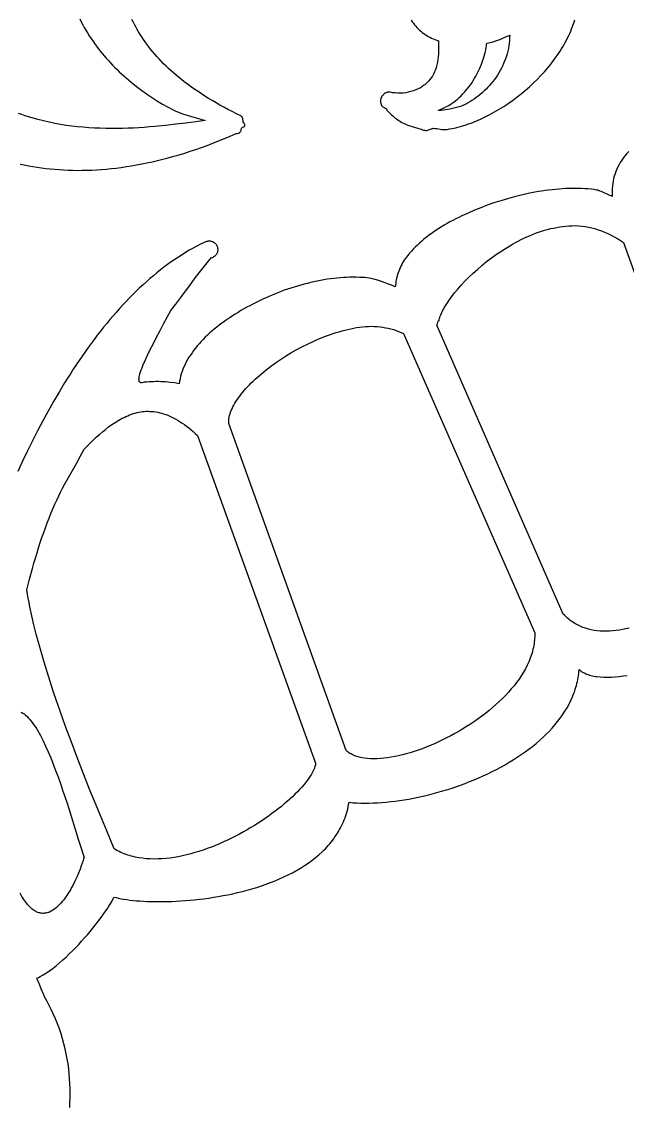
# Model space of a CAD drawing. Extents: x 0 to 113, y 52 to 137.
# Drawn here: x 45.32 to 55.49, y 72.79 to 90.98 of the extents above; entities that cross this region are included whole.
import ezdxf

# ---------------------------------------------------------------- set-up
doc = ezdxf.new("R2010")
doc.units = 0
doc.header["$MEASUREMENT"] = 0

msp = doc.modelspace()

# ---------------------------------------------------------------- linework, layer by layer
for points in [[(46.298, 91.025), (46.322, 90.977), (46.347, 90.929), (46.372, 90.882), (46.399, 90.835), (46.426, 90.79), (46.455, 90.744), (46.484, 90.7), (46.514, 90.656), (46.544, 90.612), (46.576, 90.569), (46.608, 90.527), (46.641, 90.486), (46.674, 90.445), (46.708, 90.404), (46.742, 90.365), (46.778, 90.325), (46.813, 90.287), (46.849, 90.249), (46.886, 90.211), (46.923, 90.175), (46.961, 90.139), (47.037, 90.068), (47.115, 90), (47.194, 89.935), (47.275, 89.872), (47.356, 89.812), (47.437, 89.754), (47.52, 89.698), (47.602, 89.646), (47.685, 89.596), (47.768, 89.548), (47.813, 89.524), (47.856, 89.502), (47.899, 89.482), (47.941, 89.464), (47.981, 89.448), (48.021, 89.433), (48.061, 89.419), (48.1, 89.407), (48.176, 89.384), (48.252, 89.363), (48.328, 89.342), (48.405, 89.32), (48.244, 89.298), (48.078, 89.276), (47.908, 89.255), (47.735, 89.236), (47.559, 89.218), (47.469, 89.211), (47.379, 89.204), (47.288, 89.198), (47.197, 89.193), (47.105, 89.189), (47.013, 89.186), (46.92, 89.184), (46.826, 89.184), (46.733, 89.185), (46.639, 89.188), (46.544, 89.192), (46.449, 89.197), (46.354, 89.205), (46.259, 89.214), (46.164, 89.225), (46.069, 89.238), (45.973, 89.254), (45.878, 89.271), (45.782, 89.291), (45.686, 89.312), (45.591, 89.337), (45.496, 89.364), (45.439, 89.381), (45.383, 89.399), (45.327, 89.418), (45.271, 89.437)], [(45.296, 88.588), (45.366, 88.573), (45.437, 88.559), (45.508, 88.547), (45.581, 88.535), (45.654, 88.524), (45.727, 88.515), (45.801, 88.507), (45.876, 88.5), (45.952, 88.494), (46.028, 88.489), (46.105, 88.486), (46.182, 88.483), (46.26, 88.482), (46.339, 88.483), (46.419, 88.484), (46.499, 88.487), (46.58, 88.491), (46.662, 88.496), (46.744, 88.503), (46.827, 88.511), (46.91, 88.521), (46.995, 88.531), (47.08, 88.544), (47.165, 88.557), (47.251, 88.572), (47.338, 88.589), (47.426, 88.606), (47.514, 88.626), (47.603, 88.647), (47.693, 88.669), (47.783, 88.693), (47.875, 88.718), (47.966, 88.745), (48.059, 88.773), (48.152, 88.803), (48.245, 88.834), (48.34, 88.867), (48.435, 88.902), (48.531, 88.938), (48.627, 88.976), (48.725, 89.016), (48.822, 89.057), (48.921, 89.1), (48.925, 89.1), (48.93, 89.1), (48.934, 89.099), (48.938, 89.1), (48.96, 89.109), (48.982, 89.117), (48.987, 89.12), (48.991, 89.124), (48.998, 89.132), (49.002, 89.142), (49.005, 89.152), (49.01, 89.175), (49.013, 89.186), (49.017, 89.197), (49.024, 89.202), (49.031, 89.206), (49.047, 89.212), (49.054, 89.215), (49.061, 89.219), (49.066, 89.224), (49.07, 89.232), (49.071, 89.239), (49.07, 89.245), (49.067, 89.252), (49.064, 89.258), (49.057, 89.271), (49.054, 89.277), (49.052, 89.284), (49.051, 89.285), (49.05, 89.285), (49.048, 89.284), (49.045, 89.284), (49.043, 89.284), (49.039, 89.317), (49.037, 89.333), (49.034, 89.349), (49.029, 89.364), (49.026, 89.371), (49.022, 89.378), (49.018, 89.384), (49.012, 89.389), (49.007, 89.394), (49, 89.399), (48.927, 89.434), (48.855, 89.47), (48.785, 89.506), (48.717, 89.543), (48.651, 89.579), (48.586, 89.616), (48.522, 89.653), (48.461, 89.69), (48.4, 89.728), (48.341, 89.766), (48.284, 89.804), (48.228, 89.842), (48.174, 89.88), (48.121, 89.919), (48.069, 89.957), (48.019, 89.996), (47.97, 90.036), (47.923, 90.075), (47.877, 90.114), (47.832, 90.154), (47.788, 90.194), (47.746, 90.234), (47.706, 90.274), (47.666, 90.314), (47.628, 90.355), (47.591, 90.395), (47.555, 90.436), (47.52, 90.477), (47.487, 90.518), (47.455, 90.559), (47.424, 90.6), (47.394, 90.641), (47.365, 90.683), (47.337, 90.724), (47.311, 90.766), (47.285, 90.807), (47.26, 90.849), (47.237, 90.891), (47.215, 90.933), (47.193, 90.975), (47.173, 91.017)], [(51.864, 91.007), (51.881, 90.98), (51.899, 90.954), (51.918, 90.929), (51.938, 90.904), (51.958, 90.881), (51.98, 90.859), (52.002, 90.838), (52.025, 90.818), (52.049, 90.799), (52.073, 90.781), (52.098, 90.764), (52.124, 90.748), (52.15, 90.733), (52.177, 90.718), (52.204, 90.705), (52.233, 90.692), (52.261, 90.679), (52.32, 90.656), (52.323, 90.6), (52.323, 90.545), (52.323, 90.492), (52.32, 90.441), (52.316, 90.391), (52.309, 90.344), (52.302, 90.298), (52.292, 90.254), (52.281, 90.212), (52.268, 90.172), (52.253, 90.135), (52.237, 90.099), (52.218, 90.066), (52.199, 90.035), (52.177, 90.006), (52.154, 89.979), (52.138, 89.963), (52.122, 89.948), (52.106, 89.934), (52.089, 89.92), (52.071, 89.906), (52.053, 89.894), (52.035, 89.882), (52.017, 89.871), (51.978, 89.85), (51.939, 89.832), (51.898, 89.817), (51.857, 89.804), (51.814, 89.794), (51.771, 89.787), (51.728, 89.781), (51.684, 89.779), (51.639, 89.779), (51.595, 89.782), (51.551, 89.787), (51.507, 89.794), (51.499, 89.794), (51.49, 89.794), (51.481, 89.794), (51.464, 89.794), (51.446, 89.786), (51.437, 89.786), (51.42, 89.777), (51.41, 89.769), (51.401, 89.761), (51.393, 89.752), (51.385, 89.742), (51.376, 89.733), (51.368, 89.724), (51.359, 89.707), (51.355, 89.696), (51.351, 89.685), (51.349, 89.674), (51.347, 89.663), (51.347, 89.652), (51.347, 89.641), (51.348, 89.63), (51.35, 89.619), (51.35, 89.61), (51.359, 89.592), (51.359, 89.583), (51.368, 89.566), (51.376, 89.557), (51.385, 89.549), (51.395, 89.543), (51.406, 89.538), (51.417, 89.533), (51.427, 89.528), (51.437, 89.521), (51.446, 89.513), (51.449, 89.509), (51.45, 89.504), (51.452, 89.499), (51.455, 89.495), (51.493, 89.454), (51.513, 89.434), (51.533, 89.415), (51.554, 89.396), (51.575, 89.378), (51.596, 89.361), (51.618, 89.345), (51.64, 89.329), (51.662, 89.314), (51.685, 89.3), (51.708, 89.287), (51.732, 89.274), (51.756, 89.262), (51.78, 89.251), (51.804, 89.24), (51.841, 89.227), (51.878, 89.216), (51.915, 89.206), (51.953, 89.197), (51.973, 89.191), (51.992, 89.185), (52.031, 89.171), (52.051, 89.165), (52.07, 89.159), (52.09, 89.155), (52.11, 89.153), (52.118, 89.152), (52.126, 89.153), (52.141, 89.157), (52.156, 89.162), (52.171, 89.168), (52.186, 89.175), (52.202, 89.181), (52.217, 89.186), (52.225, 89.187), (52.233, 89.188), (52.262, 89.186), (52.292, 89.183), (52.35, 89.174), (52.379, 89.17), (52.409, 89.167), (52.438, 89.167), (52.453, 89.168), (52.468, 89.17), (52.508, 89.177), (52.548, 89.184), (52.587, 89.193), (52.627, 89.202), (52.667, 89.213), (52.707, 89.224), (52.747, 89.236), (52.787, 89.249), (52.827, 89.263), (52.867, 89.277), (52.947, 89.308), (53.026, 89.343), (53.105, 89.38), (53.184, 89.42), (53.262, 89.463), (53.339, 89.508), (53.416, 89.556), (53.491, 89.606), (53.565, 89.658), (53.638, 89.712), (53.709, 89.768), (53.779, 89.826), (53.847, 89.886), (53.913, 89.947), (53.978, 90.009), (54.04, 90.074), (54.1, 90.139), (54.158, 90.206), (54.213, 90.274), (54.266, 90.344), (54.316, 90.414), (54.364, 90.486), (54.387, 90.522), (54.409, 90.559), (54.43, 90.595), (54.45, 90.632), (54.47, 90.67), (54.489, 90.707), (54.507, 90.745), (54.525, 90.782), (54.541, 90.82), (54.557, 90.858), (54.572, 90.897), (54.585, 90.935), (54.598, 90.974), (54.61, 91.013)], [(55.515, 88.801), (55.482, 88.764), (55.451, 88.726), (55.422, 88.686), (55.397, 88.651), (55.374, 88.615), (55.353, 88.578), (55.334, 88.54), (55.316, 88.502), (55.3, 88.463), (55.285, 88.423), (55.273, 88.383), (55.262, 88.342), (55.253, 88.301), (55.246, 88.259), (55.241, 88.217), (55.237, 88.174), (55.236, 88.131), (55.236, 88.088), (55.238, 88.045), (55.219, 88.051), (55.2, 88.059), (55.163, 88.075), (55.09, 88.109), (55.053, 88.125), (55.015, 88.139), (54.995, 88.146), (54.975, 88.151), (54.954, 88.156), (54.932, 88.159), (54.882, 88.165), (54.83, 88.17), (54.778, 88.173), (54.725, 88.176), (54.671, 88.178), (54.618, 88.178), (54.563, 88.178), (54.508, 88.177), (54.453, 88.175), (54.397, 88.171), (54.341, 88.167), (54.285, 88.162), (54.228, 88.156), (54.171, 88.15), (54.114, 88.142), (54.056, 88.133), (53.999, 88.124), (53.941, 88.114), (53.883, 88.103), (53.826, 88.091), (53.71, 88.065), (53.595, 88.037), (53.48, 88.005), (53.366, 87.971), (53.253, 87.934), (53.141, 87.895), (53.031, 87.854), (52.923, 87.81), (52.817, 87.764), (52.713, 87.717), (52.663, 87.692), (52.612, 87.667), (52.563, 87.641), (52.514, 87.615), (52.466, 87.588), (52.419, 87.561), (52.373, 87.533), (52.328, 87.504), (52.284, 87.475), (52.24, 87.446), (52.198, 87.416), (52.156, 87.386), (52.116, 87.355), (52.077, 87.323), (52.039, 87.291), (52.002, 87.259), (51.966, 87.226), (51.931, 87.192), (51.898, 87.158), (51.866, 87.124), (51.836, 87.089), (51.806, 87.053), (51.778, 87.017), (51.752, 86.981), (51.734, 86.954), (51.718, 86.928), (51.703, 86.901), (51.689, 86.873), (51.676, 86.845), (51.664, 86.817), (51.653, 86.788), (51.643, 86.76), (51.633, 86.73), (51.625, 86.701), (51.618, 86.672), (51.612, 86.642), (51.606, 86.613), (51.602, 86.583), (51.598, 86.553), (51.595, 86.523), (51.53, 86.551), (51.464, 86.577), (51.398, 86.603), (51.331, 86.626), (51.297, 86.636), (51.262, 86.646), (51.227, 86.654), (51.192, 86.662), (51.156, 86.669), (51.119, 86.674), (51.082, 86.679), (51.044, 86.682), (50.992, 86.684), (50.939, 86.686), (50.886, 86.686), (50.833, 86.685), (50.779, 86.683), (50.725, 86.68), (50.671, 86.676), (50.616, 86.672), (50.561, 86.666), (50.507, 86.659), (50.451, 86.651), (50.396, 86.642), (50.341, 86.632), (50.285, 86.621), (50.23, 86.609), (50.174, 86.597), (50.119, 86.583), (50.063, 86.569), (50.008, 86.554), (49.952, 86.538), (49.897, 86.521), (49.842, 86.503), (49.787, 86.485), (49.732, 86.466), (49.678, 86.446), (49.624, 86.425), (49.57, 86.403), (49.516, 86.381), (49.463, 86.358), (49.41, 86.335), (49.358, 86.311), (49.305, 86.286), (49.203, 86.234), (49.152, 86.208), (49.102, 86.181), (49.052, 86.153), (49.003, 86.125), (48.955, 86.096), (48.908, 86.067), (48.861, 86.037), (48.815, 86.006), (48.769, 85.976), (48.725, 85.944), (48.681, 85.912), (48.639, 85.88), (48.597, 85.847), (48.556, 85.814), (48.516, 85.78), (48.477, 85.746), (48.44, 85.711), (48.403, 85.676), (48.368, 85.64), (48.334, 85.604), (48.301, 85.568), (48.269, 85.531), (48.238, 85.494), (48.209, 85.456), (48.182, 85.418), (48.155, 85.379), (48.13, 85.341), (48.107, 85.301), (48.085, 85.262), (48.065, 85.222), (48.046, 85.182), (48.03, 85.143), (48.015, 85.102), (48.002, 85.062), (47.991, 85.021), (47.982, 84.98), (47.974, 84.938), (47.969, 84.897), (47.891, 84.909), (47.813, 84.919), (47.735, 84.926), (47.696, 84.929), (47.656, 84.931), (47.617, 84.932), (47.577, 84.932), (47.538, 84.931), (47.498, 84.93), (47.459, 84.927), (47.419, 84.924), (47.379, 84.92), (47.339, 84.914), (47.332, 84.913), (47.324, 84.914), (47.318, 84.915), (47.312, 84.917), (47.307, 84.92), (47.303, 84.924), (47.299, 84.928), (47.296, 84.934), (47.294, 84.94), (47.292, 84.948), (47.291, 84.965), (47.292, 84.985), (47.295, 85.008), (47.3, 85.034), (47.308, 85.063), (47.318, 85.094), (47.329, 85.128), (47.343, 85.164), (47.358, 85.203), (47.394, 85.286), (47.435, 85.376), (47.482, 85.473), (47.533, 85.575), (47.588, 85.681), (47.646, 85.79), (47.706, 85.902), (47.829, 86.128), (47.912, 86.236), (47.993, 86.345), (48.154, 86.562), (48.237, 86.673), (48.323, 86.785), (48.413, 86.899), (48.461, 86.957), (48.51, 87.016), (48.524, 87.02), (48.537, 87.025), (48.549, 87.032), (48.561, 87.039), (48.572, 87.048), (48.581, 87.057), (48.59, 87.067), (48.598, 87.078), (48.605, 87.09), (48.61, 87.102), (48.614, 87.115), (48.617, 87.128), (48.619, 87.141), (48.619, 87.155), (48.618, 87.169), (48.615, 87.183), (48.611, 87.197), (48.605, 87.21), (48.598, 87.222), (48.59, 87.234), (48.581, 87.245), (48.571, 87.254), (48.56, 87.263), (48.549, 87.271), (48.536, 87.278), (48.523, 87.283), (48.51, 87.288), (48.497, 87.291), (48.483, 87.292), (48.469, 87.292), (48.454, 87.291), (48.44, 87.288), (48.427, 87.286), (48.413, 87.282), (48.4, 87.277), (48.388, 87.271), (48.325, 87.24), (48.262, 87.208), (48.199, 87.174), (48.137, 87.139), (48.075, 87.102), (48.014, 87.064), (47.953, 87.025), (47.892, 86.984), (47.831, 86.942), (47.771, 86.898), (47.711, 86.854), (47.652, 86.808), (47.593, 86.76), (47.534, 86.712), (47.476, 86.662), (47.418, 86.611), (47.36, 86.559), (47.303, 86.505), (47.246, 86.451), (47.189, 86.395), (47.133, 86.338), (47.077, 86.28), (47.022, 86.221), (46.967, 86.161), (46.912, 86.099), (46.858, 86.037), (46.804, 85.974), (46.75, 85.909), (46.697, 85.844), (46.644, 85.778), (46.592, 85.71), (46.54, 85.642), (46.489, 85.573), (46.437, 85.503), (46.387, 85.432), (46.336, 85.36), (46.287, 85.288), (46.237, 85.214), (46.188, 85.14), (46.139, 85.065), (46.091, 84.989), (46.043, 84.912), (45.949, 84.757), (45.856, 84.598), (45.765, 84.437), (45.676, 84.273), (45.589, 84.107), (45.503, 83.939), (45.419, 83.768), (45.337, 83.596), (45.257, 83.421)], [(55.523, 80.79), (55.468, 80.777), (55.413, 80.765), (55.358, 80.756), (55.303, 80.748), (55.249, 80.743), (55.195, 80.739), (55.142, 80.737), (55.09, 80.738), (55.038, 80.74), (54.987, 80.745), (54.936, 80.752), (54.887, 80.761), (54.838, 80.773), (54.791, 80.787), (54.744, 80.803), (54.699, 80.822), (54.654, 80.844), (54.611, 80.868), (54.57, 80.894), (54.549, 80.908), (54.529, 80.923), (54.51, 80.939), (54.49, 80.955), (54.471, 80.972), (54.453, 80.99), (54.435, 81.008), (54.417, 81.027), (52.294, 85.881), (52.298, 85.892), (52.302, 85.905), (52.31, 85.935), (52.314, 85.947), (52.319, 85.955), (52.321, 85.957), (52.324, 85.958), (52.326, 85.956), (52.329, 85.952), (52.332, 85.971), (52.336, 85.99), (52.342, 86.011), (52.35, 86.033), (52.359, 86.056), (52.369, 86.08), (52.381, 86.105), (52.394, 86.13), (52.408, 86.157), (52.424, 86.184), (52.459, 86.24), (52.499, 86.299), (52.543, 86.36), (52.592, 86.423), (52.646, 86.487), (52.704, 86.553), (52.766, 86.619), (52.831, 86.685), (52.901, 86.752), (52.974, 86.818), (53.05, 86.883), (53.129, 86.948), (53.211, 87.011), (53.253, 87.042), (53.296, 87.072), (53.339, 87.102), (53.383, 87.132), (53.428, 87.16), (53.473, 87.188), (53.519, 87.216), (53.565, 87.242), (53.612, 87.268), (53.659, 87.293), (53.707, 87.318), (53.755, 87.341), (53.803, 87.363), (53.852, 87.384), (53.902, 87.405), (53.951, 87.424), (54.001, 87.442), (54.051, 87.459), (54.102, 87.474), (54.153, 87.489), (54.204, 87.502), (54.255, 87.513), (54.306, 87.523), (54.358, 87.532), (54.41, 87.54), (54.462, 87.545), (54.513, 87.55), (54.565, 87.552), (54.565, 87.552), (54.621, 87.553), (54.676, 87.551), (54.731, 87.546), (54.785, 87.539), (54.84, 87.529), (54.895, 87.516), (54.949, 87.502), (55.003, 87.485), (55.057, 87.466), (55.111, 87.444), (55.165, 87.42), (55.218, 87.394), (55.272, 87.367), (55.325, 87.337), (55.378, 87.305), (55.43, 87.271), (57.23, 82.267)], [(46.129, 72.733), (46.133, 72.812), (46.135, 72.892), (46.136, 72.973), (46.135, 73.054), (46.132, 73.136), (46.127, 73.219), (46.12, 73.302), (46.111, 73.385), (46.1, 73.468), (46.086, 73.552), (46.071, 73.636), (46.053, 73.72), (46.032, 73.804), (46.009, 73.888), (45.984, 73.972), (45.955, 74.056), (45.924, 74.14), (45.89, 74.224), (45.853, 74.308), (45.814, 74.391), (45.771, 74.474), (45.748, 74.515), (45.725, 74.557), (45.706, 74.596), (45.688, 74.639), (45.651, 74.729), (45.614, 74.821), (45.595, 74.865), (45.576, 74.908), (45.603, 74.921), (45.63, 74.935), (45.684, 74.966), (45.739, 75), (45.794, 75.037), (45.849, 75.078), (45.904, 75.121), (45.959, 75.166), (46.014, 75.214), (46.069, 75.263), (46.122, 75.315), (46.175, 75.367), (46.228, 75.42), (46.279, 75.474), (46.329, 75.529), (46.378, 75.584), (46.425, 75.639), (46.471, 75.693), (46.515, 75.746), (46.557, 75.799), (46.597, 75.851), (46.635, 75.901), (46.671, 75.949), (46.704, 75.995), (46.734, 76.039), (46.762, 76.08), (46.787, 76.118), (46.809, 76.153), (46.828, 76.185), (46.844, 76.213), (46.856, 76.237), (46.865, 76.256), (46.869, 76.271), (46.906, 76.261), (46.947, 76.252), (46.99, 76.243), (47.036, 76.235), (47.085, 76.228), (47.136, 76.221), (47.19, 76.215), (47.246, 76.21), (47.305, 76.205), (47.365, 76.201), (47.428, 76.198), (47.493, 76.196), (47.56, 76.195), (47.628, 76.194), (47.698, 76.195), (47.769, 76.196), (47.842, 76.198), (47.916, 76.202), (47.992, 76.206), (48.068, 76.212), (48.146, 76.218), (48.224, 76.225), (48.303, 76.234), (48.382, 76.244), (48.463, 76.255), (48.543, 76.267), (48.624, 76.28), (48.705, 76.295), (48.786, 76.311), (48.867, 76.328), (48.948, 76.346), (49.029, 76.366), (49.109, 76.387), (49.189, 76.41), (49.269, 76.434), (49.347, 76.459), (49.425, 76.486), (49.502, 76.515), (49.578, 76.545), (49.652, 76.576), (49.726, 76.609), (49.798, 76.644), (49.869, 76.68), (49.938, 76.718), (50.005, 76.758), (50.071, 76.799), (50.135, 76.842), (50.196, 76.887), (50.256, 76.933), (50.313, 76.982), (50.368, 77.032), (50.395, 77.058), (50.421, 77.084), (50.446, 77.111), (50.47, 77.138), (50.494, 77.166), (50.518, 77.194), (50.54, 77.222), (50.562, 77.252), (50.583, 77.281), (50.604, 77.311), (50.623, 77.342), (50.642, 77.373), (50.66, 77.405), (50.678, 77.437), (50.694, 77.469), (50.71, 77.503), (50.725, 77.536), (50.739, 77.57), (50.752, 77.605), (50.764, 77.64), (50.776, 77.676), (50.786, 77.712), (50.796, 77.749), (50.804, 77.787), (50.812, 77.824), (50.819, 77.863), (50.883, 77.857), (50.948, 77.853), (51.015, 77.851), (51.084, 77.85), (51.153, 77.85), (51.224, 77.852), (51.296, 77.855), (51.369, 77.86), (51.443, 77.866), (51.518, 77.874), (51.593, 77.883), (51.669, 77.893), (51.746, 77.905), (51.823, 77.918), (51.901, 77.933), (51.979, 77.949), (52.058, 77.966), (52.137, 77.985), (52.216, 78.004), (52.295, 78.026), (52.374, 78.048), (52.453, 78.072), (52.532, 78.097), (52.61, 78.123), (52.689, 78.151), (52.767, 78.18), (52.844, 78.21), (52.921, 78.241), (52.997, 78.274), (53.073, 78.308), (53.148, 78.342), (53.222, 78.379), (53.295, 78.416), (53.367, 78.454), (53.438, 78.494), (53.508, 78.535), (53.577, 78.577), (53.644, 78.62), (53.71, 78.664), (53.775, 78.709), (53.838, 78.755), (53.899, 78.803), (53.959, 78.851), (54.016, 78.901), (54.072, 78.951), (54.126, 79.003), (54.178, 79.055), (54.228, 79.109), (54.276, 79.164), (54.322, 79.219), (54.365, 79.276), (54.406, 79.333), (54.444, 79.392), (54.48, 79.451), (54.513, 79.512), (54.544, 79.573), (54.571, 79.636), (54.584, 79.667), (54.596, 79.699), (54.608, 79.731), (54.618, 79.763), (54.628, 79.795), (54.637, 79.828), (54.645, 79.861), (54.653, 79.894), (54.659, 79.927), (54.665, 79.96), (54.67, 79.994), (54.675, 80.028), (54.678, 80.062), (54.681, 80.096), (54.696, 80.083), (54.712, 80.07), (54.73, 80.058), (54.748, 80.046), (54.768, 80.036), (54.788, 80.026), (54.809, 80.017), (54.832, 80.009), (54.855, 80.002), (54.879, 79.995), (54.903, 79.989), (54.929, 79.984), (54.955, 79.979), (54.982, 79.975), (55.038, 79.969), (55.097, 79.966), (55.158, 79.966), (55.221, 79.967), (55.287, 79.971), (55.354, 79.978), (55.422, 79.986), (55.492, 79.996)], [(45.315, 79.376), (45.339, 79.363), (45.362, 79.347), (45.385, 79.329), (45.408, 79.308), (45.431, 79.285), (45.454, 79.26), (45.477, 79.232), (45.5, 79.202), (45.523, 79.17), (45.546, 79.136), (45.569, 79.101), (45.591, 79.063), (45.614, 79.024), (45.636, 78.983), (45.658, 78.941), (45.68, 78.897), (45.724, 78.806), (45.767, 78.709), (45.81, 78.609), (45.852, 78.505), (45.892, 78.398), (45.933, 78.29), (45.972, 78.18), (46.01, 78.069), (46.047, 77.958), (46.083, 77.848), (46.152, 77.633), (46.215, 77.429), (46.273, 77.242), (46.324, 77.076), (46.348, 77.004), (46.37, 76.938), (46.361, 76.93), (46.36, 76.923), (46.359, 76.912), (46.352, 76.883), (46.34, 76.843), (46.323, 76.794), (46.302, 76.738), (46.277, 76.675), (46.248, 76.608), (46.215, 76.538), (46.179, 76.467), (46.16, 76.431), (46.14, 76.395), (46.119, 76.36), (46.097, 76.325), (46.074, 76.291), (46.051, 76.258), (46.028, 76.226), (46.003, 76.195), (45.978, 76.166), (45.952, 76.138), (45.926, 76.113), (45.9, 76.089), (45.872, 76.068), (45.845, 76.049), (45.816, 76.033), (45.788, 76.019), (45.773, 76.014), (45.759, 76.009), (45.744, 76.005), (45.73, 76.001), (45.715, 75.999), (45.7, 75.998), (45.685, 75.997), (45.67, 75.997), (45.655, 75.998), (45.64, 76.001), (45.624, 76.004), (45.609, 76.008), (45.594, 76.013), (45.578, 76.019), (45.563, 76.027), (45.547, 76.035), (45.532, 76.045), (45.516, 76.055), (45.5, 76.067), (45.485, 76.08), (45.469, 76.095), (45.453, 76.11), (45.437, 76.127), (45.422, 76.145), (45.406, 76.164), (45.39, 76.185), (45.374, 76.207), (45.358, 76.231), (45.343, 76.256), (45.327, 76.282), (45.295, 76.339)]]:
    msp.add_lwpolyline(points)
for points in [[(53.517, 90.753), (53.516, 90.707), (53.513, 90.662), (53.508, 90.617), (53.502, 90.572), (53.494, 90.528), (53.485, 90.484), (53.474, 90.441), (53.461, 90.399), (53.447, 90.357), (53.432, 90.316), (53.415, 90.275), (53.397, 90.235), (53.378, 90.196), (53.357, 90.158), (53.335, 90.12), (53.312, 90.083), (53.287, 90.046), (53.262, 90.011), (53.235, 89.976), (53.208, 89.942), (53.179, 89.909), (53.149, 89.877), (53.119, 89.846), (53.087, 89.816), (53.055, 89.786), (53.022, 89.758), (52.988, 89.731), (52.954, 89.704), (52.919, 89.679), (52.883, 89.655), (52.846, 89.632), (52.809, 89.61), (52.791, 89.6), (52.771, 89.59), (52.731, 89.572), (52.688, 89.556), (52.644, 89.542), (52.6, 89.53), (52.556, 89.519), (52.514, 89.51), (52.473, 89.503), (52.436, 89.497), (52.403, 89.493), (52.374, 89.49), (52.35, 89.488), (52.333, 89.488), (52.324, 89.489), (52.322, 89.49), (52.322, 89.492), (52.324, 89.494), (52.329, 89.495), (52.372, 89.513), (52.415, 89.532), (52.456, 89.552), (52.495, 89.574), (52.533, 89.598), (52.569, 89.623), (52.604, 89.649), (52.638, 89.677), (52.67, 89.705), (52.701, 89.734), (52.731, 89.765), (52.76, 89.796), (52.787, 89.828), (52.813, 89.86), (52.838, 89.893), (52.862, 89.926), (52.884, 89.96), (52.906, 89.994), (52.926, 90.028), (52.946, 90.062), (52.964, 90.097), (52.981, 90.131), (52.998, 90.165), (53.013, 90.2), (53.041, 90.268), (53.066, 90.334), (53.088, 90.4), (53.106, 90.463), (53.112, 90.487), (53.117, 90.509), (53.122, 90.547), (53.126, 90.582), (53.129, 90.601), (53.133, 90.621), (53.16, 90.625), (53.186, 90.631), (53.212, 90.636), (53.237, 90.643), (53.286, 90.658), (53.334, 90.675), (53.38, 90.693), (53.426, 90.713), (53.517, 90.753)], [(50.992, 85.846), (51.044, 85.853), (51.095, 85.857), (51.145, 85.86), (51.195, 85.861), (51.243, 85.86), (51.292, 85.857), (51.339, 85.852), (51.386, 85.846), (51.432, 85.838), (51.477, 85.828), (51.522, 85.817), (51.566, 85.805), (51.609, 85.791), (51.652, 85.775), (51.693, 85.759), (51.734, 85.741), (53.936, 80.711), (53.937, 80.68), (53.936, 80.649), (53.935, 80.618), (53.933, 80.588), (53.93, 80.557), (53.925, 80.526), (53.92, 80.496), (53.915, 80.465), (53.908, 80.435), (53.9, 80.405), (53.892, 80.374), (53.882, 80.344), (53.872, 80.314), (53.861, 80.284), (53.85, 80.254), (53.837, 80.224), (53.81, 80.165), (53.78, 80.107), (53.747, 80.048), (53.711, 79.991), (53.673, 79.934), (53.632, 79.877), (53.589, 79.822), (53.544, 79.767), (53.496, 79.713), (53.447, 79.659), (53.395, 79.607), (53.342, 79.555), (53.286, 79.504), (53.229, 79.454), (53.171, 79.406), (53.111, 79.358), (53.05, 79.311), (52.988, 79.265), (52.924, 79.221), (52.86, 79.178), (52.794, 79.135), (52.728, 79.095), (52.661, 79.055), (52.594, 79.017), (52.526, 78.98), (52.458, 78.945), (52.389, 78.911), (52.32, 78.878), (52.252, 78.847), (52.183, 78.818), (52.115, 78.79), (52.046, 78.764), (51.979, 78.74), (51.911, 78.717), (51.845, 78.696), (51.779, 78.677), (51.714, 78.66), (51.649, 78.644), (51.586, 78.631), (51.524, 78.619), (51.463, 78.61), (51.404, 78.602), (51.346, 78.597), (51.289, 78.593), (51.235, 78.592), (51.182, 78.593), (51.131, 78.597), (51.081, 78.602), (51.034, 78.61), (50.99, 78.62), (50.947, 78.633), (50.927, 78.64), (50.907, 78.648), (50.888, 78.656), (50.87, 78.665), (50.852, 78.675), (50.835, 78.685), (50.818, 78.696), (50.803, 78.707), (50.788, 78.719), (50.773, 78.732), (48.799, 84.228), (48.798, 84.254), (48.799, 84.28), (48.802, 84.307), (48.807, 84.335), (48.813, 84.362), (48.821, 84.39), (48.831, 84.419), (48.842, 84.448), (48.855, 84.477), (48.869, 84.507), (48.885, 84.537), (48.902, 84.567), (48.92, 84.597), (48.94, 84.628), (48.962, 84.659), (48.984, 84.69), (49.008, 84.721), (49.034, 84.752), (49.06, 84.784), (49.088, 84.815), (49.116, 84.846), (49.146, 84.878), (49.177, 84.909), (49.209, 84.94), (49.243, 84.972), (49.277, 85.003), (49.348, 85.065), (49.422, 85.126), (49.5, 85.186), (49.582, 85.245), (49.666, 85.302), (49.752, 85.358), (49.841, 85.413), (49.932, 85.465), (50.024, 85.515), (50.119, 85.562), (50.214, 85.607), (50.262, 85.629), (50.31, 85.649), (50.359, 85.669), (50.408, 85.688), (50.456, 85.707), (50.505, 85.724), (50.554, 85.741), (50.603, 85.756), (50.652, 85.771), (50.701, 85.785), (50.75, 85.798), (50.799, 85.81), (50.847, 85.82), (50.896, 85.83), (50.944, 85.839), (50.992, 85.846)], [(47.2, 84.395), (47.229, 84.404), (47.259, 84.412), (47.289, 84.418), (47.32, 84.424), (47.35, 84.428), (47.381, 84.431), (47.413, 84.433), (47.444, 84.433), (47.476, 84.432), (47.508, 84.43), (47.54, 84.427), (47.573, 84.422), (47.606, 84.416), (47.639, 84.409), (47.673, 84.4), (47.706, 84.39), (47.74, 84.379), (47.774, 84.366), (47.809, 84.351), (47.843, 84.335), (47.878, 84.318), (47.913, 84.299), (47.948, 84.279), (47.984, 84.257), (48.019, 84.234), (48.055, 84.209), (48.091, 84.183), (48.128, 84.155), (48.164, 84.125), (48.201, 84.094), (48.237, 84.061), (48.274, 84.026), (50.258, 78.521), (50.254, 78.494), (50.247, 78.465), (50.237, 78.434), (50.224, 78.403), (50.208, 78.37), (50.19, 78.336), (50.168, 78.302), (50.145, 78.266), (50.118, 78.23), (50.09, 78.192), (50.058, 78.155), (50.025, 78.116), (49.989, 78.077), (49.951, 78.038), (49.911, 77.998), (49.869, 77.957), (49.825, 77.917), (49.779, 77.876), (49.732, 77.836), (49.682, 77.795), (49.631, 77.754), (49.578, 77.713), (49.524, 77.673), (49.468, 77.633), (49.411, 77.593), (49.353, 77.554), (49.293, 77.515), (49.232, 77.476), (49.171, 77.439), (49.108, 77.401), (49.044, 77.365), (48.979, 77.33), (48.913, 77.295), (48.847, 77.262), (48.78, 77.229), (48.713, 77.198), (48.645, 77.168), (48.576, 77.139), (48.507, 77.111), (48.438, 77.085), (48.369, 77.061), (48.299, 77.038), (48.23, 77.017), (48.16, 76.997), (48.091, 76.979), (48.021, 76.963), (47.952, 76.949), (47.883, 76.937), (47.814, 76.927), (47.746, 76.92), (47.678, 76.914), (47.611, 76.911), (47.545, 76.91), (47.479, 76.912), (47.414, 76.916), (47.35, 76.923), (47.287, 76.932), (47.225, 76.944), (47.194, 76.951), (47.163, 76.959), (47.133, 76.968), (47.103, 76.977), (47.074, 76.987), (47.045, 76.998), (47.016, 77.01), (46.987, 77.022), (46.959, 77.035), (46.931, 77.049), (46.904, 77.064), (46.876, 77.079), (46.749, 77.385), (46.666, 77.587), (46.572, 77.816), (46.469, 78.068), (46.361, 78.342), (46.248, 78.632), (46.191, 78.782), (46.134, 78.936), (46.076, 79.091), (46.019, 79.249), (45.963, 79.409), (45.908, 79.57), (45.853, 79.731), (45.8, 79.893), (45.749, 80.054), (45.7, 80.216), (45.653, 80.376), (45.608, 80.534), (45.567, 80.691), (45.528, 80.846), (45.492, 80.997), (45.461, 81.146), (45.446, 81.219), (45.432, 81.291), (45.42, 81.362), (45.408, 81.432), (45.455, 81.613), (45.503, 81.791), (45.528, 81.88), (45.554, 81.968), (45.58, 82.055), (45.607, 82.141), (45.635, 82.227), (45.663, 82.311), (45.692, 82.395), (45.721, 82.477), (45.751, 82.559), (45.782, 82.639), (45.813, 82.717), (45.845, 82.795), (45.878, 82.87), (45.91, 82.941), (45.943, 83.01), (45.976, 83.076), (46.009, 83.14), (46.042, 83.202), (46.108, 83.323), (46.24, 83.556), (46.305, 83.674), (46.337, 83.735), (46.37, 83.797), (46.448, 83.876), (46.49, 83.917), (46.533, 83.959), (46.579, 84.002), (46.627, 84.045), (46.677, 84.088), (46.728, 84.129), (46.781, 84.17), (46.836, 84.21), (46.893, 84.247), (46.951, 84.283), (46.981, 84.3), (47.011, 84.316), (47.041, 84.331), (47.072, 84.346), (47.103, 84.359), (47.135, 84.372), (47.167, 84.384), (47.2, 84.395)]]:
    msp.add_lwpolyline(points, close=True)

doc.saveas('drawing.dxf')
